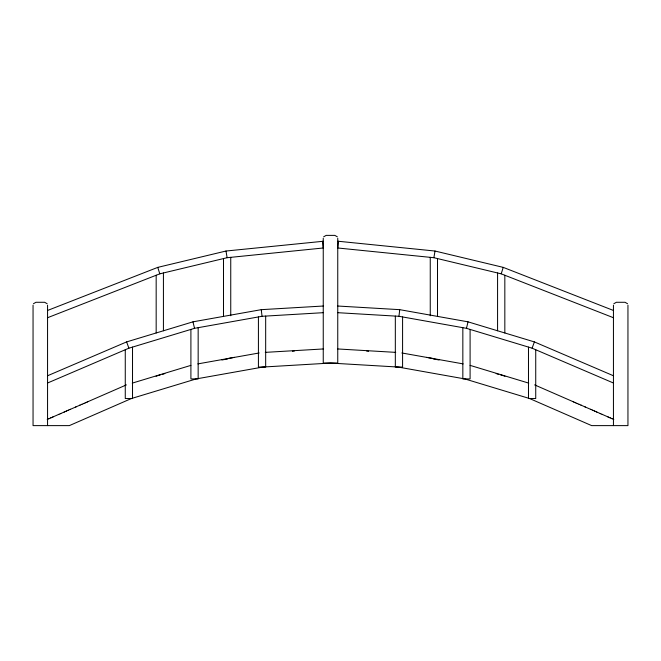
<?xml version="1.0" encoding="UTF-8"?>
<svg xmlns="http://www.w3.org/2000/svg" width="661" height="661" viewBox="0 0 661 661"><rect width="100%" height="100%" fill="white"/><g stroke="black" fill="none" stroke-linecap="round" stroke-linejoin="round"><path stroke-width="0.99" d="M613.441 310.463L503.236 267.375L435.012 251.031L338.432 241.273L337.754 247.991L433.88 257.707L501.203 273.836L613.441 317.718M613.441 383.008L532.105 348.19L466.468 328.327L398.955 316.297L399.74 309.662L468.021 321.833L534.385 341.911L613.441 375.754M433.88 257.707L435.012 251.031M466.468 328.327L468.021 321.833M501.203 273.836L503.236 267.375M532.105 348.19L534.385 341.911M49.319 418.512L48.79 418.752M51.252 417.678L50.715 417.909M53.177 416.835L52.649 417.066M58.895 414.34L58.366 414.571M60.82 413.497L60.291 413.728M64.679 411.811L64.15 412.051M66.612 410.977L66.075 411.208M68.537 410.134L68.009 410.365M70.463 409.291L69.934 409.523M76.18 406.796L75.651 407.027M80.039 405.11L79.51 405.35M81.972 404.276L81.435 404.507M83.897 403.433L83.369 403.664M85.823 402.59L85.294 402.822M87.756 401.748L87.219 401.979M162.309 374.448L164.853 373.548M33.438 303.738L35.95 302.284L44.659 302.284L47.171 303.738M323.634 236.836L326.146 235.382L334.854 235.382L337.366 236.836M613.829 303.738L616.341 302.284L625.05 302.284L627.562 303.738M292.443 351.272L294.542 350.933M426.7 357.345L432.905 358.518M433.12 358.873L439.044 359.981M500.377 374.762L504.954 376.2M47.195 419.446L126.391 384.892M47.559 375.754L126.615 341.911L192.979 321.833L261.26 309.662L323.246 306.026M47.559 383.008L128.895 348.19L194.532 328.327L262.045 316.297L323.246 312.686M47.559 310.463L157.764 267.375L225.988 251.031L323.246 241.273M47.559 317.718L159.797 273.836L227.12 257.707L323.246 247.991L322.568 241.273M573.781 401.979L573.244 401.748M575.706 402.822L575.177 402.59M577.631 403.664L577.103 403.433M579.565 404.507L579.028 404.276M581.49 405.35L580.961 405.11M585.349 407.027L584.82 406.796M591.066 409.523L590.537 409.291M592.991 410.365L592.463 410.134M594.925 411.208L594.388 410.977M596.85 412.051L596.321 411.811M600.709 413.728L600.18 413.497M602.634 414.571L602.105 414.34M608.351 417.066L607.823 416.835M610.285 417.909L609.748 417.678M612.21 418.752L611.681 418.512M132.25 383.124L190.889 365.376M221.956 359.981L227.88 358.873M228.095 358.518L234.3 357.345M197.862 363.889L259.178 352.966M265.268 352.371L323.361 348.95M337.754 241.273L338.432 241.273M366.458 350.933L368.557 351.272M337.754 306.026L399.74 309.662M337.639 348.95L395.732 352.371M337.754 312.686L398.955 316.297M401.822 352.966L463.138 363.889M470.111 365.376L528.75 383.124M534.609 384.892L613.805 419.446M160.623 374.762L156.046 376.2M498.691 374.448L496.147 373.548M126.615 341.911L128.895 348.19M157.764 267.375L159.797 273.836M192.979 321.833L194.532 328.327M225.988 251.031L227.12 257.707M261.26 309.662L262.045 316.297M627.95 305.192L627.95 425.618L591.661 425.618L529.593 398.533L464.774 378.918L398.104 367.045L330.5 363.063L262.896 367.045L196.226 378.918L131.407 398.533L69.339 425.618L33.05 425.618L33.05 305.192M613.441 305.192L613.441 425.618M535.732 349.743L535.732 398.533L528.478 398.533L528.478 347.091M504.83 275.249L504.83 332.97M497.576 272.968L497.576 330.773M470.095 329.426L470.095 378.918L462.84 378.918L462.84 327.682M437.508 258.583L437.508 316.396M430.253 257.344L430.253 315.751M402.582 316.95L402.582 367.045L395.328 367.045L395.328 316.082M337.754 238.29L337.754 363.063L323.246 363.063L323.246 238.29M265.672 316.082L265.672 367.045L258.418 367.045L258.418 316.95M230.747 257.344L230.747 315.751M223.492 258.583L223.492 316.396M198.16 327.682L198.16 378.918L190.905 378.918L190.905 329.426M163.424 272.968L163.424 330.773M156.17 275.249L156.17 332.97M132.522 347.091L132.522 398.533L125.268 398.533L125.268 349.743M47.559 305.192L47.559 425.618"/></g></svg>
